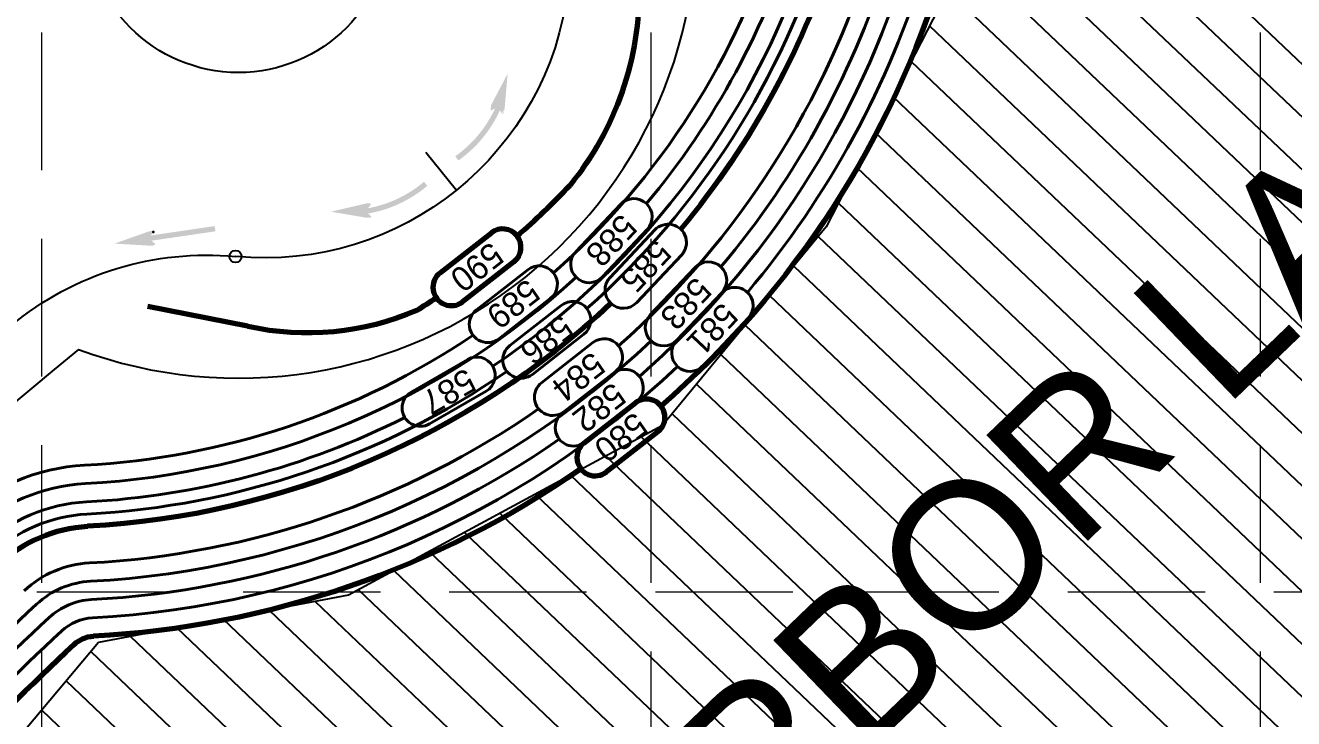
# Model space of a CAD drawing. Header units: inches. Extents: x -5337 to 1057, y 15227 to 19227.
# Drawn here: x -3040.3 to -2832.6, y 16208.5 to 16321.9 of the extents above; entities that cross this region are included whole.
import ezdxf
from ezdxf.enums import TextEntityAlignment as Align

# ---------------------------------------------------------------- set-up
doc = ezdxf.new("R2010")
doc.units = ezdxf.units.IN
doc.header["$LTSCALE"] = 150
doc.header["$MEASUREMENT"] = 0
doc.linetypes.add('HIDDEN', pattern=[0.375, 0.25, -0.125])
for name, color, linetype in [('COMT-MIN', 84, 'Continuous'), ('CONT-MJR', 84, 'Continuous'), ('grid', 7, 'HIDDEN'), ('LOT NUM', 7, 'Continuous'), ('PAVING', 7, 'Continuous'), ('ROW', 7, 'Continuous')]:
    doc.layers.add(name, color=color, linetype=linetype)
doc.styles.get("Standard").update_dxf_attribs({"font": 'ARIAL.TTF', "height": 25})
doc.styles.add('Style-ENGINEERING', font='ENGINEERING.shx')

msp = doc.modelspace()

# ---------------------------------------------------------------- hatches: boundary and pattern name
at = {"layer": 'PAVING', "linetype": 'Continuous', "lineweight": 30}
h = msp.add_hatch(color=256, dxfattribs=at)
edge = h.paths.add_edge_path()
edge.add_line((-2964.056442697945, 16308.82035028088), (-2961.330614745741, 16313.99548632015))
edge.add_line((-2961.330614745742, 16313.99548632015), (-2961.834837607274, 16308.17655438071))
edge.add_line((-2961.834837607272, 16308.17655438071), (-2961.833891295808, 16308.17615505672))
edge.add_ellipse((-2962.049005996352, 16307.90636399693), major_axis=(-0.1559042392823028, -0.5378604541828731), ratio=0.285714285714286, start_angle=-17.182672222222322, end_angle=124.7269333333333, ccw=False)
edge.add_line((-2962.24335024127, 16307.40566863597), (-2962.246085487885, 16307.40636116424))
edge.add_line((-2962.246085487886, 16307.40636116424), (-2962.577794949193, 16308.05821994747))
edge.add_line((-2962.577794949191, 16308.05821994748), (-2962.570705296095, 16308.04970196155))
edge.add_arc((-2981.175171676492, 16316.49119061585), 20.43, 305.18629456844104, 335.5945640128855, ccw=False)
edge.add_line((-2969.402652751269, 16299.79410413707), (-2969.89821652518, 16300.49696721143))
edge.add_arc((-2981.175171676492, 16316.49119061585), 19.57000000000001, 305.186294568441, 335.2621001239966)
edge.add_line((-2963.401079869822, 16308.30177302678), (-2963.402277052002, 16308.30144840415))
edge.add_line((-2963.402277052004, 16308.30144840416), (-2964.135106018191, 16307.94369303198))
edge.add_line((-2964.13510601819, 16307.94369303198), (-2964.137489575223, 16307.94232205485))
edge.add_ellipse((-2964.025017501175, 16308.47420856907), major_axis=(-0.1559042392823028, -0.5378604541828731), ratio=0.2857142857142858, start_angle=-125.83152777777792, end_angle=14.496719444444523, ccw=False)
edge.add_line((-2964.058340808026, 16308.825187865), (-2964.056421886498, 16308.8218112148))
h = msp.add_hatch(color=256, dxfattribs=at)
edge = h.paths.add_edge_path()
edge.add_line((-2984.55565823813, 16292.75568779058), (-2990.250337191776, 16291.41955470406))
edge.add_line((-2990.250337191776, 16291.41955470406), (-2984.491454656296, 16290.44367128759))
edge.add_line((-2984.491454656298, 16290.4436712876), (-2984.4914816704, 16290.44245410509))
edge.add_ellipse((-2984.17624725715, 16290.58277094312), major_axis=(0.5597836179065354, 0.01556602465210546), ratio=0.2857142857142861, start_angle=235.2730666666667, end_angle=377.1826722222223)
edge.add_line((-2983.642761900062, 16290.64489101878), (-2983.642622778487, 16290.64779728597))
edge.add_line((-2983.642622778483, 16290.64779728597), (-2984.190000902907, 16291.13277578952))
edge.add_line((-2984.190000902907, 16291.13277578952), (-2984.183717316035, 16291.12375165412))
edge.add_arc((-2987.67286855097, 16311.2535982422), 20.43, 279.8335026919596, 310.2417721364041)
edge.add_line((-2974.474795377066, 16295.65886313659), (-2975.030367608948, 16296.31532291602))
edge.add_arc((-2987.67286855097, 16311.2535982422), 19.57000000000002, 280.1659665808485, 310.24177213640405, ccw=False)
edge.add_line((-2984.218761562131, 16291.99083507308), (-2984.217933761291, 16291.99204497634))
edge.add_line((-2984.217933761291, 16291.99204497634), (-2983.687346959805, 16292.61119359024))
edge.add_line((-2983.687346959803, 16292.61119359024), (-2983.685596005378, 16292.61312015867))
edge.add_ellipse((-2984.228670520695, 16292.63808618092), major_axis=(0.5597836179065354, 0.01556602465210546), ratio=0.2857142857142859, start_angle=345.5032805555555, end_angle=485.8315277777779)
edge.add_line((-2984.55997571284, 16292.7586422987), (-2984.557190475127, 16292.75593555777))
h = msp.add_hatch(color=256, dxfattribs=at)
edge = h.paths.add_edge_path()
edge.add_line((-3019.015875433648, 16286.15689653722), (-3019.646323995432, 16286.67902484221))
edge.add_line((-3019.646323995432, 16286.67902484221), (-3009.174345019026, 16288.21477733357))
edge.add_line((-3009.174345019026, 16288.21477733357), (-3009.303048061352, 16289.06502606126))
edge.add_line((-3009.303048061351, 16289.06502606126), (-3019.771086242778, 16287.5299139852))
edge.add_line((-3019.771086242779, 16287.5299139852), (-3019.313266175259, 16288.10229965788))
edge.add_line((-3019.313266175259, 16288.10229965788), (-3019.31266066026, 16288.10395922433))
edge.add_ellipse((-3019.848863761601, 16288.0731094849), major_axis=(0.5540753990848226, 0.08124278050537208), ratio=0.2857142857142859, start_angle=342.8173277777778, end_angle=484.7269333333335)
edge.add_line((-3020.183579216224, 16288.15693723059), (-3020.182366064069, 16288.15686605364))
edge.add_line((-3020.182366064068, 16288.15686605363), (-3025.688936987855, 16286.20116891983))
edge.add_line((-3025.688936987855, 16286.20116891983), (-3019.85033313898, 16285.86480081384))
edge.add_line((-3019.850333138984, 16285.86480081384), (-3019.851451111015, 16285.86366245156))
edge.add_ellipse((-3019.545912339485, 16286.03956860374), major_axis=(0.5540753990848226, 0.08124278050537208), ratio=0.2857142857142857, start_angle=234.1684722222222, end_angle=374.4967194444445)
edge.add_line((-3019.015288196751, 16286.15785297069), (-3019.015875433648, 16286.15689653722))
edge.add_line((-3019.015875433648, 16286.15689653722), (-3019.015875433648, 16286.15689653722))

# ---------------------------------------------------------------- linework, layer by layer
at = {"color": 5}
for p, q in [((-2862.402385066172, 16345.14554405608), (-2786.025248219441, 16272.51935113959)), ((-2868.419799749585, 16342.24291359738), (-2789.510837714844, 16267.20923550762)), ((-2874.437214432995, 16339.34028313868), (-2792.996427210248, 16261.89911987565)), ((-2880.454629116408, 16336.43765267998), (-2796.48201670565, 16256.58900424369)), ((-2886.169967408247, 16333.68073531921), (-2909.165607881727, 16288.93861146709)), ((-2886.319438891045, 16333.38991186494), (-2799.967606201051, 16251.27888861172)), ((-2889.296937035346, 16327.5966576655), (-2803.453195696455, 16245.96877297975)), ((-2892.27443517965, 16321.80340346605), (-2806.938785191855, 16240.65865734779)), ((-2895.251933323956, 16316.01014926661), (-2810.42437468726, 16235.34854171582)), ((-2898.229431468259, 16310.21689506716), (-2813.171065041941, 16229.3358148869)), ((-2901.206929612563, 16304.42364086772), (-2815.647605824888, 16223.06620575362)), ((-2904.184427756867, 16298.63038666828), (-2818.124146607835, 16216.79659662035)), ((-2907.161925901171, 16292.83713246883), (-2820.600687390785, 16210.52698748708)), ((-2909.165607881727, 16288.93861146709), (-2936.000146891331, 16256.46556307048)), ((-2910.470888175838, 16287.35906392403), (-2823.077228173734, 16204.2573783538)), ((-2914.461856695561, 16282.52950773736), (-2825.553768956679, 16197.98776922052)), ((-2918.452825215283, 16277.69995155069), (-2828.030309739628, 16191.71816008725)), ((-2922.443793735007, 16272.87039536401), (-2830.506850522575, 16185.44855095398)), ((-2926.434762254728, 16268.04083917734), (-2832.983391305523, 16179.17894182071)), ((-2930.425730774452, 16263.21128299067), (-2835.45993208847, 16172.90933268743)), ((-2934.416699294175, 16258.38172680399), (-2837.936472871419, 16166.63972355416)), ((-2936.000146891331, 16256.46556307048), (-2987.408166741861, 16228.69175874886)), ((-2939.489181270492, 16254.58057005966), (-2840.413013654366, 16160.37011442088)), ((-2945.272984119694, 16251.45580063583), (-2842.889554437312, 16154.10050528761)), ((-2951.0567869689, 16248.331031212), (-2847.003868990027, 16149.38823750893)), ((-2956.840589818101, 16245.20626178817), (-2853.361152554004, 16146.80878469088)), ((-2962.624392667305, 16242.08149236434), (-2859.718436117984, 16144.22933187284)), ((-2968.408195516506, 16238.95672294051), (-2866.075719681961, 16141.6498790548)), ((-2974.191998365708, 16235.83195351668), (-2871.880183774312, 16138.5447561835)), ((-2979.97580121491, 16232.70718409285), (-2877.418148904118, 16135.18622233261)), ((-2985.759604064115, 16229.58241466902), (-2882.956114033926, 16131.82768848173)), ((-2987.408166741861, 16228.69175874886), (-3028.307812837284, 16220.96672105265)), ((-2992.818279875502, 16227.66990814896), (-2888.494079163735, 16128.46915463084)), ((-3007.952118036996, 16224.81146115866), (-2899.570009423349, 16121.75208692908)), ((-3000.38519895625, 16226.24068465381), (-2894.032044293541, 16125.11062077996)), ((-3015.519037117745, 16223.38223766351), (-2904.013796659314, 16117.35311115953)), ((-3028.307812837284, 16220.96672105265), (-3106.827550197198, 16127.43178458181)), ((-3023.085956198491, 16221.95301416836), (-2908.140373106964, 16112.65250308405)), ((-3029.555561783891, 16219.480367145), (-2912.266949554614, 16107.95189500857)), ((-3033.581729762682, 16214.68428174305), (-2916.393526002266, 16103.25128693309)), ((-3037.607897741473, 16209.88819634109), (-2920.520102449917, 16098.55067885761))]:
    msp.add_line(p, q, dxfattribs=at)
at = {"layer": 'COMT-MIN', "color": 5, "linetype": 'Continuous', "lineweight": 40}
for p, q in [((-2942.852592127419, 16292.62222758741), (-2950.182287469184, 16284.87251715431)), ((-2942.852737943054, 16292.62223912478), (-2942.852592127419, 16292.62222758741)), ((-2945.822859229778, 16280.74991907598), (-2938.493758664876, 16288.49941447307)), ((-2937.230489347407, 16288.43308437776), (-2944.560184689171, 16280.68337394466)), ((-2938.493758664876, 16288.49941447307), (-2938.493563290907, 16288.49942499459)), ((-2937.230609287149, 16288.43311299132), (-2937.230489347407, 16288.43308437776)), ((-2940.200756449764, 16276.56077586633), (-2932.871655884859, 16284.31027126342)), ((-2932.871655884859, 16284.31027126342), (-2932.871434635004, 16284.31029886113)), ((-2958.029153694579, 16281.93521592005), (-2966.446224538406, 16275.38282023985)), ((-2958.029235001399, 16281.93522785121), (-2958.029153694579, 16281.93521592005)), ((-2930.644162108667, 16282.28018451231), (-2937.973857450432, 16274.53047407921)), ((-2930.644268839569, 16282.28020683108), (-2930.644162108667, 16282.28018451231)), ((-2945.823010544025, 16280.74978108396), (-2945.822859229778, 16280.74991907598)), ((-2962.760214760006, 16270.64848145143), (-2954.343643757824, 16277.20086454884)), ((-2954.343643757824, 16277.20086454884), (-2954.343480818008, 16277.20075680372)), ((-2926.31466822541, 16278.10691707122), (-2933.644363567173, 16270.35720663812)), ((-2933.614429211024, 16270.40787600087), (-2926.285328646123, 16278.15737139797)), ((-2926.314805082116, 16278.10689100367), (-2926.31466822541, 16278.10691707122)), ((-2926.285328646123, 16278.15737139797), (-2926.285094187422, 16278.15739270089)), ((-2952.554516350616, 16276.09773962356), (-2960.971587194445, 16269.54534394336)), ((-2952.554525230116, 16276.0977998083), (-2952.554516350616, 16276.09773962356)), ((-2940.20088188812, 16276.56065495049), (-2940.200756449764, 16276.56077586633)), ((-2929.284935327767, 16266.23460855979), (-2921.955834762864, 16273.98410395688)), ((-2921.955834762864, 16273.98410395688), (-2921.955630429968, 16273.98407687348)), ((-2962.760318171293, 16270.64830483929), (-2962.760214760006, 16270.64848145143)), ((-2957.285577416042, 16264.81100515494), (-2948.869006413861, 16271.36338825235)), ((-2948.869006413861, 16271.36338825235), (-2948.868771046724, 16271.3633287608)), ((-2947.365488277264, 16270.00669549681), (-2955.782559121093, 16263.45429981661)), ((-2947.365458134771, 16270.00676577284), (-2947.365488277264, 16270.00669549681)), ((-2933.61454144054, 16270.40774879026), (-2933.614429211024, 16270.40787600087)), ((-2967.86813622199, 16267.24716040833), (-2977.107724634645, 16261.91695266334)), ((-2967.868168021048, 16267.2472131239), (-2967.86813622199, 16267.24716040833)), ((-2957.28560840001, 16264.81087679637), (-2957.285577416042, 16264.81100515494)), ((-2943.966909588948, 16265.0037382644), (-2952.383980432776, 16258.4513425842)), ((-2952.096549342692, 16258.71996102819), (-2943.679978340508, 16265.2723441256)), ((-2943.966861980327, 16265.00383668079), (-2943.966909588948, 16265.0037382644)), ((-2943.679978340508, 16265.2723441256), (-2943.679703951382, 16265.27229472534)), ((-2929.285077683087, 16266.23443296285), (-2929.284935327767, 16266.23460855979)), ((-2974.109187277074, 16256.71986667548), (-2964.870101222628, 16262.05016180601)), ((-2964.870101222628, 16262.05016180601), (-2964.869892993413, 16262.05006516962)), ((-2948.697970654377, 16253.71700379578), (-2940.281399652193, 16260.26938689319)), ((-2940.281399652193, 16260.26938689319), (-2940.281107796936, 16260.26936563329)), ((-2952.096541304665, 16258.71984276091), (-2952.096549342692, 16258.71996102819)), ((-2974.10926708306, 16256.71979836491), (-2974.109187277074, 16256.71986667548)), ((-2948.697945150221, 16253.71691366886), (-2948.697970654377, 16253.71700379578))]:
    msp.add_line(p, q, dxfattribs=at)
at = {"layer": 'COMT-MIN', "color": 5, "linetype": 'Continuous', "lineweight": 40, "extrusion": (0, 0, -1)}
for centre, radius, start, end in [((3037.247149506951, 16375.55866775579), 125.7936550106399, 196.8397492755942, 228.4545992757199), ((3037.247149506951, 16375.55866775579), 131.7936550106414, 196.8397492755942, 236.1160131645924), ((3037.247149506951, 16375.55866775579), 128.7936550106414, 196.8397492755942, 220.0181659422815), ((3037.247149506949, 16375.55866775579), 133.79365501064, 196.8397492755942, 228.357821497871), ((3037.247149506946, 16375.55866775578), 141.7936550106368, 196.8397492755942, 228.4263214978513), ((3037.247149506946, 16375.55866775579), 147.793655010638, 196.8397492755942, 228.7276798311955), ((3037.247149506946, 16375.55866775578), 144.7936550106368, 196.8397492755942, 220.0458520534497), ((3037.247149506946, 16375.55866775579), 150.7936550106394, 196.8397492755942, 220.2013353866871), ((3037.247149506951, 16375.55866775579), 128.7936550106414, 227.4372242756257, 266.980205111225), ((3037.247149506951, 16375.55866775579), 125.7936550106399, 236.0512770534115, 266.980205111225), ((3037.247149506946, 16375.55866775578), 144.7936550106368, 226.6445853867416, 266.980205111225), ((3037.247149506949, 16375.55866775579), 133.79365501064, 235.4996326089635, 266.980205111225), ((3037.247149506946, 16375.55866775579), 150.7936550106394, 226.537246497776, 266.980205111225), ((3037.247149506946, 16375.55866775578), 141.7936550106368, 235.1644131645205, 266.980205111225), ((3037.247149506951, 16375.55866775579), 131.7936550106414, 243.3661020534607, 266.980205111225), ((3037.247149506946, 16375.55866775579), 147.793655010638, 235.1922576090123, 266.980205111225), ((3028.88174642677, 16216.98551459629), 33, 46.96083448358414, 86.98020511122503), ((3028.88174642677, 16216.98551459629), 30, 46.96083448358414, 86.98020511122503), ((3028.88174642677, 16216.98551459629), 27, 46.96083448358414, 86.98020511122503), ((3028.88174642677, 16216.98551459629), 25, 46.96083448358414, 86.98020511122503), ((3028.88174642677, 16216.98551459629), 17, 46.96083448358414, 86.98020511122503), ((3028.88174642677, 16216.98551459629), 14, 46.96083448358414, 86.98020511122503), ((3028.88174642677, 16216.98551459629), 11, 46.96083448358414, 86.98020511122503), ((2490.76484671487, 16059.27671493843), 361.4399580242192, 14.90493701501523, 27.80032343749991), ((3028.88174642677, 16216.98551459629), 8, 46.96083448358414, 86.98020511122503), ((2519.45980195927, 16070.49142939066), 324.8442084913039, 14.29617605955191, 28.39630383735628)]:
    msp.add_arc(centre, radius, start, end, dxfattribs=at)
at = {"layer": 'COMT-MIN', "color": 5, "linetype": 'Continuous', "lineweight": 40}
for centre, radius, start, end in [((-2940.673150616982, 16290.56083205969), 3.000000000000908, 316.5962007243477, 136.5962007243477), ((-2935.051021961077, 16286.37170592622), 3.000000000000247, 316.5962007243477, 136.5962007244025), ((-2948.0025978701, 16282.81118814906), 3.000000000001569, 136.5962007244025, 316.5962007244025), ((-2928.464681513495, 16280.21879976598), 3.000000000000908, 316.5962007243477, 136.5962007243477), ((-2956.186357909704, 16279.56799232746), 2.999999999998776, 307.900520168852, 127.9005201687948), ((-2942.380469214193, 16278.62206201559), 3.000000000001497, 136.5962007243477, 316.5962007243477), ((-2924.135217756042, 16276.04548393858), 3.000000000001569, 316.5962007244025, 136.5962007244025), ((-2950.71164813842, 16273.73056428455), 3.00000000000077, 307.9005201687949, 127.9005201687948), ((-2964.603195262989, 16273.01554036304), 3.000000000002205, 127.9005201687948, 307.9005201687949), ((-2935.794128766614, 16272.46915585535), 3.000000000002157, 136.5962007243477, 316.5962007243477), ((-2945.522581043077, 16267.63953024909), 2.999999999998217, 307.9005201687949, 127.9005201687788), ((-2959.128485491707, 16267.17811232012), 3.000000000002205, 127.9005201687948, 307.9005201687949), ((-2931.46466500916, 16268.29584002795), 3.000000000002157, 136.5962007243477, 316.5962007243477), ((-2966.36903050723, 16264.64863914676), 2.999999999999666, 299.9809812798865, 119.9809812798864), ((-2942.123984888633, 16262.63660115704), 3.000000000000211, 307.9005201687949, 127.9005201687948), ((-2953.939418396361, 16261.08707828466), 3.000000000002205, 127.9005201687948, 307.9005201687949), ((-2975.60840459688, 16259.31837234205), 3.000000000002151, 119.9809812799446, 299.9809812799446), ((-2950.540822241917, 16256.08414919261), 3.00000000000077, 127.9005201687948, 307.9005201687949), ((-2754.6014460814, 15919.49935103069), 418.6325252814486, 132.6880039536616, 149.6672126803635), ((-2752.554881984519, 15918.11783070687), 418.0360203674868, 132.7632872871474, 149.4828544052502), ((-2750.515099748285, 15916.74088862667), 417.432270903938, 132.8385303425962, 149.3089731485479)]:
    msp.add_arc(centre, radius, start, end, dxfattribs=at)
at = {"layer": 'CONT-MJR', "color": 5, "linetype": 'Continuous', "lineweight": 70}
for p, q in [((-2963.982673603607, 16287.97260416935), (-2972.399744447435, 16281.42020848915)), ((-2963.98272387179, 16287.9726293908), (-2963.982673603607, 16287.97260416935)), ((-2968.713734669032, 16276.68586970073), (-2960.297163666854, 16283.23825279814)), ((-2960.297163666854, 16283.23825279814), (-2960.296969688403, 16283.23815834329)), ((-2968.713807041686, 16276.68570637886), (-2968.713734669032, 16276.68586970073)), ((-3003.866955365174, 16272.68785214343), (-3020.220847981012, 16275.89911388294)), ((-2976.159639619811, 16275.30497650037), (-2976.15964268525, 16275.30497476469)), ((-3003.866927908497, 16272.68783608749), (-3003.866955365174, 16272.68785214343)), ((-2940.420252892176, 16260.13464989847), (-2948.837323736007, 16253.58225421827)), ((-2940.420206575414, 16260.13472552361), (-2940.420252892176, 16260.13464989847)), ((-2945.151313957604, 16248.84791542985), (-2936.734742955425, 16255.40029852726)), ((-2936.734742955425, 16255.40029852726), (-2936.734452392022, 16255.40025447611)), ((-2945.151289745309, 16248.84780251168), (-2945.151313957604, 16248.84791542985))]:
    msp.add_line(p, q, dxfattribs=at)
at = {"layer": 'CONT-MJR', "color": 5, "linetype": 'Continuous', "lineweight": 70, "extrusion": (0, 0, -1)}
for centre, radius, start, end in [((3037.247149506949, 16375.55866775579), 135.7936550106389, 196.8397492755942, 219.8464326089379), ((3037.247149506946, 16375.55866775579), 153.7936550106393, 196.839747905651, 228.9311853866642), ((3037.247149506949, 16375.55866775579), 135.7936550106389, 226.8830603867075, 266.980205111225), ((3037.247149506946, 16375.55866775579), 153.7936550106393, 235.1433742755424, 266.980205111225), ((3028.88174642677, 16216.98551459629), 23, 46.96083448358414, 86.98020511122503), ((3028.88174642677, 16216.98551459629), 5, 46.96083448358414, 86.98020511122503), ((2493.349522480379, 16060.28717399953), 361.6824755519289, 14.85515562125326, 24.43577149792951)]:
    msp.add_arc(centre, radius, start, end, dxfattribs=at)
at = {"layer": 'CONT-MJR', "color": 5, "linetype": 'Continuous', "lineweight": 70}
for centre, radius, start, end in [((-2989.760742633671, 16327.46341469291), 49.99326527730523, 320.6249902899425, 1.142526401055106), ((-3043.953288329787, 16383.91912550567), 128.0351989476271, 311.1080201687709, 316.4768646132708), ((-2962.139846780097, 16285.60539386704), 2.999999999999094, 307.9005201687789, 127.9005201687788), ((-2970.556684133382, 16279.05294190262), 3.000000000002764, 127.9005201687948, 307.900520168852), ((-3043.953288329796, 16383.9191255057), 128.035198947656, 301.9711562798977, 303.6458312798807), ((-2994.132589996523, 16317.60691457841), 45.96173350797202, 257.7725979465772, 293.0193229465736), ((-2938.577329483718, 16257.76748999986), 3.00000000000077, 307.9005201687949, 127.900520168852), ((-2946.994166837005, 16251.21503803543), 3.00000000000077, 127.9005201687948, 307.9005201687949), ((-2745.104685676661, 15913.0886221756), 420.7917043796371, 133.0391655164158, 149.1294741957104)]:
    msp.add_arc(centre, radius, start, end, dxfattribs=at)
at = {"layer": 'grid', "color": 252, "linetype": 'HIDDEN', "lineweight": 0, "ltscale": 0.6}
for p, q in [((-3037.643858640613, 19121.98416579754), (-3037.643858640614, 15630.29360565876)), ((-2937.893858640604, 19121.98416579754), (-2937.893858640605, 15630.29360565876)), ((-2838.143858640596, 19121.98416579754), (-2838.143858640596, 15630.29360565876)), ((-5232.143858640806, 16229.23416579729), (952.3561413597372, 16229.23416579729))]:
    msp.add_line(p, q, dxfattribs=at)
at = {"layer": 'PAVING'}
msp.add_line((-2974.71546262668, 16301.18469156674), (-2969.689535493375, 16294.96050074136), dxfattribs=at)
for centre, radius in [((-3005.40331526828, 16339.18801304792), 25), ((-3005.888380036306, 16284.09082896629), 1)]:
    msp.add_circle(centre, radius, dxfattribs=at)
at = {"layer": 'PAVING', "extrusion": (0, 0, -1)}
for centre, start, end in [((3001.101920246319, 16333.86119969706), 186.6648603867709, 275.4932909423335), ((3010.674840560394, 16234.32045830611), 50.40614372010187, 95.4932909423335)]:
    msp.add_arc(centre, 50, start, end, dxfattribs=at)
at = {"layer": 'PAVING', "linetype": 'Continuous', "lineweight": 30}
msp.add_point((-3019.313266175252, 16288.10229965788), dxfattribs=at)
at = {"layer": 'ROW'}
for centre, radius, start, end in [((-3005.401820085768, 16339.18732963933), 74.99999999999889, 249.5817923910092, 7.863742391005648), ((-2744.584819354626, 15912.60264621807), 457.4999999999988, 128.8499951688408, 170.039639613283)]:
    msp.add_arc(centre, radius, start, end, dxfattribs=at)

# ---------------------------------------------------------------- texts
at = {"layer": 'COMT-MIN', "color": 5, "linetype": 'Continuous', "lineweight": 40, "style": 'Style-ENGINEERING'}
for s, rotation, p in [('588', 226.5962007243109, (-2944.337387303325, 16286.68711900445)), ('585', 226.5962007243109, (-2938.715201720421, 16282.49804285479)), ('589', 217.9005201687583, (-2960.393973008458, 16276.29255195492)), ('583', 226.5962007243109, (-2932.128754831354, 16276.34498099414)), ('581', 226.5962007243109, (-2927.799257700568, 16272.17161704327)), ('586', 217.9005201687583, (-2954.919137444191, 16270.45507062429)), ('584', 217.9005201687583, (-2949.730007686156, 16264.36403908136)), ('587', 209.9809812799446, (-2970.987815436203, 16261.98415466991)), ('582', 217.9005201687583, (-2946.331329029506, 16259.36108436551))]:
    msp.add_text(s, height=4.000000200000001, rotation=rotation, dxfattribs=at).set_placement(p, align=Align.MIDDLE_CENTER)
at = {"layer": 'CONT-MJR', "color": 5, "linetype": 'Continuous', "lineweight": 70, "style": 'Style-ENGINEERING'}
for s, p in [('590', (-2966.347421685561, 16282.32989608808)), ('580', (-2942.784698552585, 16254.49184939855))]:
    msp.add_text(s, height=4.000000200000001, rotation=217.9005201687583, dxfattribs=at).set_placement(p, align=Align.MIDDLE_CENTER)
at = {"layer": 'LOT NUM', "color": 5}
msp.add_text('HARBOR LAKE', height=23.98141993533784, rotation=43.89137372370847, dxfattribs=at).set_placement((-2962.474272586405, 16161.7374424858), align=Align.MIDDLE_LEFT)

doc.saveas('drawing.dxf')
